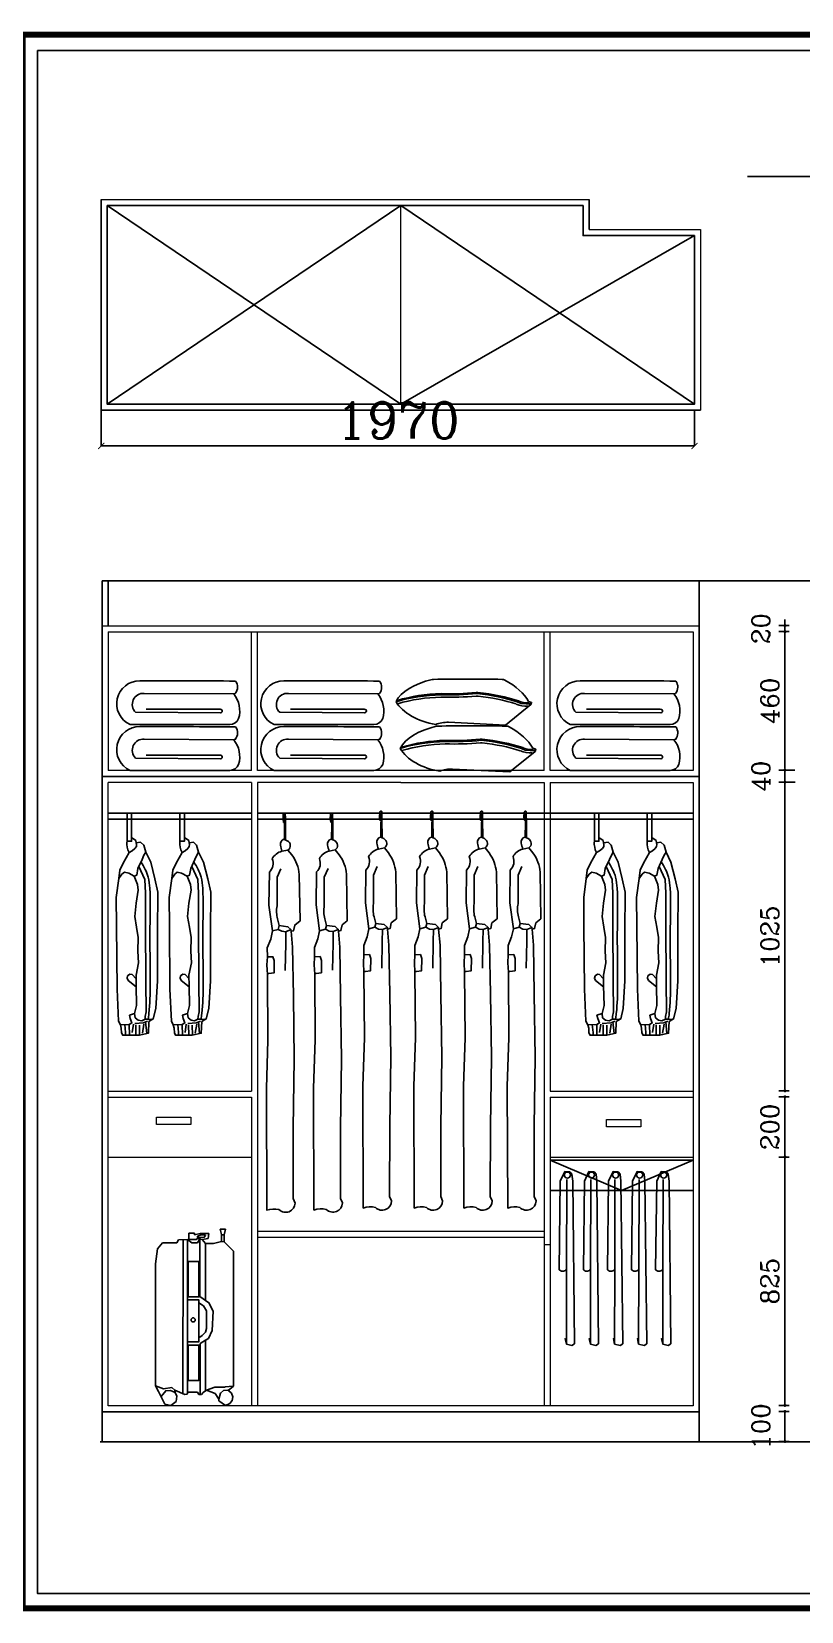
# Model space of a CAD drawing. Header units: millimetres. Extents: x 450898 to 533685, y -921830 to -458543.
# Drawn here: x 496713 to 499270, y -912629 to -907382 of the extents above; entities that cross this region are included whole.
import ezdxf

# ---------------------------------------------------------------- set-up
doc = ezdxf.new("R2010")
doc.units = ezdxf.units.MM
doc.header["$MEASUREMENT"] = 0
doc.header["$PDMODE"] = 3
doc.layers.get('0').update_dxf_attribs({"linetype": 'CONTINUOUS'})
doc.layers.get('DEFPOINTS').update_dxf_attribs({"linetype": 'CONTINUOUS'})
for name, color, linetype in [('2', 4, 'CONTINUOUS'), ('LAYER2', 4, 'CONTINUOUS'), ('LAYER3', 4, 'CONTINUOUS'), ('墙线', 5, 'CONTINUOUS'), ('家具', 7, 'CONTINUOUS'), ('家具内线', 8, 'CONTINUOUS'), ('家具外线', 4, 'CONTINUOUS'), ('衣服', 7, 'CONTINUOUS')]:
    doc.layers.add(name, color=color, linetype=linetype)
doc.layers.add('门窗', color=4, linetype='CONTINUOUS', lineweight=13)
doc.styles.add('HZXY', font='complex.shx', dxfattribs={"bigfont": 'HZXY.shx'})
doc.styles.get("Standard").update_dxf_attribs({"font": 'complex.shx', "bigfont": 'hzxy.shx'})
doc.dimstyles.new('DIM30', dxfattribs={"dimtxt": 60, "dimasz": 10, "dimexe": 20, "dimexo": 20, "dimgap": 20, "dimtad": 1, "dimdec": 0, "dimzin": 0, "dimdsep": 46, "dimtxsty": 'HZXY', "dimblk": 'DOT', "dimcen": 0, "dimclrd": 2, "dimclre": 2, "dimclrt": 2, "dimadec": 0, "dimazin": 0, "dimtfac": 1, "dimtdec": 0, "dimtmove": 2, "dimatfit": 3, "dimfxl": 0, "dimtolj": 1, "dimtzin": 0, "dimarcsym": 0})
doc.dimstyles.new('LMDIM40', dxfattribs={"dimtxt": 80, "dimasz": 20, "dimexe": 0, "dimexo": 0, "dimgap": 25, "dimtad": 1, "dimdec": 0, "dimzin": 0, "dimdsep": 46, "dimtxsty": 'Standard', "dimblk1": 'DOT', "dimblk2": 'DOT', "dimsah": 1, "dimcen": 0, "dimclrd": 2, "dimclre": 2, "dimclrt": 2, "dimadec": 0, "dimazin": 0, "dimtfac": 1, "dimtdec": 0, "dimtmove": 2, "dimatfit": 3, "dimldrblk": 'DOT', "dimfxl": 0, "dimtolj": 1, "dimtzin": 0, "dimarcsym": 0})

# ---------------------------------------------------------------- blocks, each defined once
blk = doc.blocks.new('_ArchTick')
at = {"color": 0, "linetype": 'ByBlock', "const_width": 0.15}
blk.add_lwpolyline([(-0.5, -0.5), (0.5, 0.5)], dxfattribs=at)
blk = doc.blocks.new('*D760')
at = {"layer": 'DEFPOINTS', "color": 2, "lineweight": -2}
for p, q in [((496944.8, -908639.6), (496944.8, -908758)), ((498914.8, -908639.6), (498914.8, -908758)), ((496944.8, -908758), (498914.8, -908758))]:
    blk.add_line(p, q, dxfattribs=at)
at = {"layer": 'DEFPOINTS', "color": 0}
for p in [(496944.8, -908639.6), (498914.8, -908639.6), (498914.8, -908758)]:
    blk.add_point(p, dxfattribs=at)
at = {"layer": 'DEFPOINTS', "color": 2, "lineweight": -2, "xscale": 20, "yscale": 20, "zscale": 20, "rotation": 180}
blk.add_blockref('_ArchTick', (496944.8, -908758), dxfattribs=at)
at = {"layer": 'DEFPOINTS', "color": 2, "lineweight": -2, "xscale": 20, "yscale": 20, "zscale": 20}
blk.add_blockref('_ArchTick', (498914.8, -908758), dxfattribs=at)
at = {"layer": 'DEFPOINTS', "color": 2, "insert": (497929.8, -908673), "char_height": 120, "attachment_point": 5}
blk.add_mtext('\\A1;1970', dxfattribs=at)
blk = doc.blocks.new('_DOT')
at = {"color": 0, "linetype": 'ByBlock'}
blk.add_line((-0.5, 0), (-1, 0), dxfattribs=at)
at = {"color": 0, "linetype": 'ByBlock', "const_width": 0.5}
blk.add_lwpolyline([(-0.25, 0, 1), (0.25, 0, 1)], format="xyb", close=True, dxfattribs=at)
blk = doc.blocks.new('DOT')
at = {"color": 0, "linetype": 'ByBlock'}
blk.add_line((-0.35, 0), (-1, 0), dxfattribs=at)
at = {"color": 0, "linetype": 'ByBlock', "const_width": 0.35}
blk.add_lwpolyline([(-0.175, 0, 1), (0.175, 0, 1)], format="xyb", close=True, dxfattribs=at)
blk = doc.blocks.new('A$C79705AE7')
at = {"layer": '衣服', "color": 44}
for p, q in [((386.4, 254), (89.5, 255.9)), ((391.8, 255.4), (386.4, 254)), ((60.7, 193), (342.5, 190.8)), ((341.1, 202.9), (96.2, 202.9)), ((42.2, 152.2), (373.6, 152.2)), ((386.4, 101.8), (89.5, 103.7)), ((391.8, 103.2), (386.4, 101.8)), ((60.7, 40.8), (342.5, 38.6)), ((341.1, 50.7), (96.2, 50.7)), ((42.2, 0), (373.6, 0))]:
    blk.add_line(p, q, dxfattribs=at)
for centre, radius, start, end in [((74.2, 221.4), 76.3, 89.4543, 245.1656), ((144.2, -31006.1), 31303.8, 89.54575, 90.12668), ((365.2, 276.4), 34, 321.7528, 36.8191), ((86.5, 219.2), 36.8, 85.2319, 225.5868), ((317.3, 197.6), 89.2, 343.4184, 39.2187), ((342.6, 197), 6.12, 269.2533, 104.177), ((373.6, 183.4), 31.2, 270, 338.975), ((74.2, 69.2), 76.3, 89.4543, 245.1656), ((144.2, -31158.3), 31303.8, 89.54575, 90.12668), ((365.2, 124.2), 34, 321.7528, 36.8191), ((86.5, 67), 36.8, 85.2319, 225.5868), ((317.3, 45.5), 89.2, 343.4184, 39.2187), ((342.6, 44.8), 6.12, 269.2533, 104.177), ((373.6, 31.2), 31.2, 270, 338.975)]:
    blk.add_arc(centre, radius, start, end, dxfattribs=at)
blk = doc.blocks.new('UYY')
at = {"color": 44, "ltscale": 10}
for points in [[(2340.3, -1209), (2350.5, -1212.5), (2348.1, -1219.8), (2264.5, -1287.6), (2074.2, -1278.4)], [(2302.9, -1210.4), (2315.8, -1215.9), (2332.5, -1216.8), (2349.1, -1216.8)]]:
    blk.add_lwpolyline(points, dxfattribs=at)
at = {"layer": 'LAYER2', "color": 44}
for centre, start, end in [((2024.9, -1155.9), 91.0905, 103.1455), ((2252.4, -1155.8), 61.4149, 88.9614)]:
    blk.add_arc(centre, 20, start, end, dxfattribs=at)
for centre, major_axis, ratio, start_param, end_param in [((2239.4, -1296.4), (-345.9, 66.2), 0.458555, -0.800737, -0.132081), ((2083.3, -10191.1), (582.1, 9039.2), 0.948657, 0.048058, 0.074615), ((2047.2, -1239.2), (-304.5, 16.6), 0.506245, 3.444997, 3.957503), ((2041.8, -1193.3), (-150.1, 28.1), 0.606768, 0.474452, 1.620437), ((2116.9, -1574.3), (-70.7, 293.1), 0.572546, -0.162049, 0.085349)]:
    blk.add_ellipse(centre, major_axis=major_axis, ratio=ratio, start_param=start_param, end_param=end_param, dxfattribs=at)
at = {"layer": 'LAYER3', "color": 8}
for centre, start, end in [((2170.3, -1199.2), 83.6465, 100.9174), ((2170.6, -1211.1), 83.3261, 100.1926)]:
    blk.add_arc(centre, 20, start, end, dxfattribs=at)
at = {"layer": 'LAYER3', "color": 44}
for centre, major_axis, ratio, start_param, end_param in [((2090.2, -1473.6), (-426.3, 29.7), 0.668962, -1.429924, -1.063349), ((2071.2, -767.6), (-605.3, 11.5), 0.693539, 1.549018, 1.747343), ((2075.1, -1360), (396.3, 1.4), 0.459577, 0.956812, 1.328203)]:
    blk.add_ellipse(centre, major_axis=major_axis, ratio=ratio, start_param=start_param, end_param=end_param, dxfattribs=at)
at = {"layer": 'LAYER3', "color": 8}
for centre, major_axis, ratio, start_param, end_param in [((2090.3, -1473.4), (-420.2, 32.7), 0.686262, -1.420971, -1.061849), ((2090.4, -1477.8), (-416.7, 30.8), 0.675554, -1.424932, -1.063413), ((2068.2, -772), (-631.2, 15.2), 0.670248, 1.557485, 1.74413), ((2069.4, -767.5), (-607.3, 14.1), 0.685161, 1.555545, 1.747239), ((2075.1, -1359.8), (404.2, 1.4), 0.459281, 0.956977, 1.325968), ((2075.1, -1364.3), (388.3, 1.4), 0.459885, 0.956641, 1.314401), ((2344.4, -1129.4), (61.4, 78.4), 0.895546, 3.362679, 3.79723), ((2345.3, -1124.8), (42.3, 80.7), 0.876637, 3.182145, 3.642131)]:
    blk.add_ellipse(centre, major_axis=major_axis, ratio=ratio, start_param=start_param, end_param=end_param, dxfattribs=at)
blk = doc.blocks.new('16y')
at = {"color": 44}
for points in [[(10706.9, 5570.1, 0.366669), (10695.2, 5550.2, 0.035353), (10700.2, 5530.3, 0.19275), (10667.7, 5505, -0.311404), (10658.7, 5460.6), (10657, 5351.4), (10668.7, 5265.7), (10663.1, 5238.3), (10651.5, 5209.6), (10652, 5179.3), (10650.4, 5152.7), (10652.4, 5121.1), (10653.8, 4903.1), (10648.7, 4742.5), (10649.9, 4338, -0.132042), (10690.5, 4340, 0.663423), (10744.1, 4361.5), (10737.7, 4376.2), (10738.2, 4609.9), (10741.5, 4839.2), (10738.3, 5049.7), (10735.5, 5211.3), (10730.9, 5264.5)], [(10706.9, 5570.1), (10718, 5564.8, -0.581727), (10720.4, 5534), (10700.2, 5530.3), (10720.4, 5534), (10733.5, 5517.6, -0.139646), (10758, 5453.1), (10760.5, 5298.6), (10743.1, 5284.6), (10739.2, 5265.8), (10730.9, 5264.5), (10730.4, 5270), (10720, 5279.3), (10691.5, 5283.1), (10685.7, 5305.3, -0.110439), (10684.2, 5348.7), (10684.2, 5443.5), (10696.7, 5471.9)]]:
    blk.add_lwpolyline(points, format="xyb", dxfattribs=at)
for points in [[(10668.7, 5265.7), (10688.4, 5270.2), (10691.5, 5283.1), (10688.4, 5270.2), (10700.3, 5264.3), (10713.8, 5262.6), (10730.4, 5270), (10713.8, 5262.6), (10713.2, 5223.6), (10711.6, 5134.3)], [(10652, 5179.3), (10670.2, 5179.7), (10674.8, 5166.6), (10674.4, 5125.9), (10657.4, 5123.6), (10652.3, 5123.3)]]:
    blk.add_lwpolyline(points, dxfattribs=at)
at = {"layer": '衣服', "color": 44}
blk.add_lwpolyline([(10705.5, 5625.7), (10704, 5636.3), (10704.9, 5652.3), (10706.6, 5655.2, -0.689315), (10711.3, 5654.4), (10711.8, 5639.4), (10712.1, 5628.8), (10712.4, 5567.5)], format="xyb", dxfattribs=at)
for points in [[(10708.4, 5569.4), (10708.9, 5617.5), (10709.3, 5624.2), (10707.9, 5625.2), (10705.5, 5625.7)], [(10707.9, 5625.2), (10708.2, 5634.4), (10708.4, 5642.9), (10708.4, 5651.3)]]:
    blk.add_lwpolyline(points, dxfattribs=at)
blk = doc.blocks.new('vbmn')
at = {"layer": '2', "color": 44}
blk.add_lwpolyline([(253817.2, 19996.5), (253832.2, 19996.5), (253832.2, 19903.1), (253817.2, 19903.1)], close=True, dxfattribs=at)
blk.add_lwpolyline([(253817.2, 19996.5), (253832.2, 19996.5), (253832.2, 19903.1), (253817.2, 19903.1)], close=True, dxfattribs=at)
for points in [[(253847.7, 19898.1), (253862.5, 19899.6), (253872.7, 19889.8), (253879.3, 19867.1), (253895.8, 19833.8), (253909.6, 19777.8), (253919.8, 19733.9), (253918.6, 19601.1), (253918.6, 19439), (253912.7, 19347.3), (253904.5, 19313.2), (253889.7, 19304.1), (253888.1, 19265.3), (253858.3, 19259.5), (253802.9, 19258.7), (253799.2, 19267.1), (253798.3, 19282.6), (253795.2, 19293.6)], [(253847.7, 19898.1), (253862.5, 19899.6), (253872.7, 19889.8), (253879.3, 19867.1), (253895.8, 19833.8), (253909.6, 19777.8), (253919.8, 19733.9), (253918.6, 19601.1), (253918.6, 19439), (253912.7, 19347.3), (253904.5, 19313.2), (253889.7, 19304.1), (253888.1, 19265.3), (253858.3, 19259.5), (253802.9, 19258.7), (253799.2, 19267.1), (253798.3, 19282.6), (253795.2, 19293.6)], [(253817.2, 19903.1), (253816.8, 19899.1), (253816.6, 19892), (253818.1, 19883.2), (253820.2, 19874.1), (253824.3, 19865.9), (253834.2, 19871.6), (253843.6, 19879.4), (253848.2, 19886.1), (253848.5, 19892.6), (253847.7, 19898.1), (253846.3, 19905.3), (253832.2, 19915.9)], [(253817.2, 19903.1), (253816.8, 19899.1), (253816.6, 19892), (253818.1, 19883.2), (253820.2, 19874.1), (253824.3, 19865.9), (253834.2, 19871.6), (253843.6, 19879.4), (253848.2, 19886.1), (253848.5, 19892.6), (253847.7, 19898.1), (253846.3, 19905.3), (253832.2, 19915.9)], [(253824.3, 19865.9), (253804.3, 19830.6), (253793.5, 19807.1), (253789.9, 19779), (253781.7, 19715.8), (253782.5, 19621.7), (253784.2, 19411.6), (253788.7, 19305.4), (253795.2, 19293.6), (253824.8, 19294.9), (253833.7, 19300), (253828.2, 19314.1), (253825.6, 19325.3), (253842.6, 19331.2), (253849.2, 19357.4), (253847.9, 19422.8), (253847.2, 19458.1), (253855.1, 19498.8), (253853.1, 19537.8), (253854.4, 19582.9), (253848.5, 19617.6), (253842.7, 19653), (253847.2, 19697.5), (253854.4, 19740.7), (253851.8, 19759.3), (253840.7, 19786.8)], [(253824.3, 19865.9), (253804.3, 19830.6), (253793.5, 19807.1), (253789.9, 19779), (253781.7, 19715.8), (253782.5, 19621.7), (253784.2, 19411.6), (253788.7, 19305.4), (253795.2, 19293.6), (253824.8, 19294.9), (253833.7, 19300), (253828.2, 19314.1), (253825.6, 19325.3), (253842.6, 19331.2), (253849.2, 19357.4), (253847.9, 19422.8), (253847.2, 19458.1), (253855.1, 19498.8), (253853.1, 19537.8), (253854.4, 19582.9), (253848.5, 19617.6), (253842.7, 19653), (253847.2, 19697.5), (253854.4, 19740.7), (253851.8, 19759.3), (253840.7, 19786.8)], [(253789.9, 19779), (253799.8, 19793.5), (253808.3, 19800), (253822.9, 19797.1), (253840.7, 19786.8), (253849.3, 19790.6), (253853.4, 19812.5), (253867, 19842.7), (253873.6, 19856.7), (253879.3, 19867.1)], [(253789.9, 19779), (253799.8, 19793.5), (253808.3, 19800), (253822.9, 19797.1), (253840.7, 19786.8), (253849.3, 19790.6), (253853.4, 19812.5), (253867, 19842.7), (253873.6, 19856.7), (253879.3, 19867.1)], [(253856.2, 19818.8), (253876.4, 19775.8), (253878.9, 19730.5), (253878.7, 19626.6), (253880, 19437), (253881, 19336.1), (253877.8, 19321.1), (253877.2, 19312)], [(253856.2, 19818.8), (253876.4, 19775.8), (253878.9, 19730.5), (253878.7, 19626.6), (253880, 19437), (253881, 19336.1), (253877.8, 19321.1), (253877.2, 19312)], [(253847.4, 19446), (253834.2, 19460.1), (253827.1, 19461.2), (253819.3, 19455.8), (253817.5, 19448.4), (253821.1, 19440.8), (253847.9, 19419.5)], [(253847.4, 19446), (253834.2, 19460.1), (253827.1, 19461.2), (253819.3, 19455.8), (253817.5, 19448.4), (253821.1, 19440.8), (253847.9, 19419.5)], [(253842.6, 19331.2), (253844.6, 19316.7), (253854, 19308.8), (253865.9, 19307), (253877.2, 19312), (253884.9, 19312), (253894.1, 19310.8), (253904.5, 19313.2)], [(253842.6, 19331.2), (253844.6, 19316.7), (253854, 19308.8), (253865.9, 19307), (253877.2, 19312), (253884.9, 19312), (253894.1, 19310.8), (253904.5, 19313.2)], [(253810, 19294.3), (253812.6, 19268.2), (253812.7, 19258.9)], [(253810, 19294.3), (253812.6, 19268.2), (253812.7, 19258.9)], [(253824.8, 19294.9), (253825.3, 19259.1)], [(253824.8, 19294.9), (253825.3, 19259.1)], [(253838.4, 19296), (253834.2, 19267.9)], [(253838.4, 19296), (253834.2, 19267.9)], [(253843.2, 19297.7), (253872.4, 19300), (253885.2, 19305.6)], [(253843.2, 19297.7), (253872.4, 19300), (253885.2, 19305.6)], [(253846.1, 19292.9), (253846.6, 19259.4)], [(253846.1, 19292.9), (253846.6, 19259.4)], [(253858.3, 19292.3), (253858.8, 19259.6)], [(253858.3, 19292.3), (253858.8, 19259.6)], [(253872.8, 19295.4), (253868.2, 19265.6)], [(253872.8, 19295.4), (253868.2, 19265.6)], [(253878.8, 19302.8), (253882.5, 19264.2)], [(253878.8, 19302.8), (253882.5, 19264.2)]]:
    blk.add_lwpolyline(points, dxfattribs=at)
blk.add_spline([(253863.5, 19834.9), (253887.7, 19783.3), (253892.8, 19747.3), (253893.5, 19617.1), (253894.3, 19429.6), (253889.9, 19330.5), (253887.5, 19311.7)], degree=3, dxfattribs=at)
blk.add_spline([(253863.5, 19834.9), (253887.7, 19783.3), (253892.8, 19747.3), (253893.5, 19617.1), (253894.3, 19429.6), (253889.9, 19330.5), (253887.5, 19311.7)], degree=3, dxfattribs=at)
blk = doc.blocks.new('ji')
at = {"color": 44, "ltscale": 10}
for p, q in [((30509.8, 7873.6), (30491.2, 7873.6)), ((30491.2, 7873.6), (30495.9, 7855.2)), ((30505, 7854.4), (30509.8, 7873.6)), ((30300.3, 7827.3), (30283.1, 7808.3)), ((30347.3, 7827.3), (30300.3, 7827.3)), ((30353.8, 7837.5), (30347.3, 7827.3)), ((30387.3, 7838.7), (30353.8, 7837.5)), ((30406.1, 7859.7), (30387.3, 7859.7)), ((30387.3, 7859.7), (30387.3, 7838.7)), ((30387.3, 7838.7), (30387.3, 7838.7)), ((30387.3, 7838.7), (30412.4, 7838.7)), ((30406.1, 7854.3), (30406.1, 7859.7)), ((30425.1, 7858.9), (30406.1, 7854.3)), ((30454.4, 7858.9), (30425.1, 7858.9)), ((30432, 7838.7), (30452.3, 7841.7)), ((30442.8, 7825.8), (30432, 7838.7)), ((30442.5, 7636.7), (30442.8, 7825.8)), ((30469.1, 7825.8), (30442.8, 7825.8)), ((30452.3, 7841.7), (30454.4, 7858.9)), ((30495.9, 7832.3), (30469.1, 7825.8)), ((30495.9, 7855.2), (30495.9, 7832.3)), ((30505, 7854.4), (30495.9, 7854.4)), ((30495.9, 7832.3), (30505, 7830.6)), ((30505, 7830.6), (30505, 7854.4)), ((30536.5, 7800), (30505, 7830.6)), ((30283.1, 7808.3), (30276.7, 7757.9)), ((30536.5, 7351.3), (30536.5, 7800)), ((30276.7, 7757.9), (30276.7, 7353)), ((30443.3, 7504.2), (30443.3, 7336.4)), ((30276.7, 7353), (30287.2, 7333.8)), ((30446.6, 7338.4), (30474.5, 7348.5)), ((30474.5, 7348.5), (30508.4, 7348.1)), ((30493.4, 7348.1), (30536.5, 7351.3)), ((30518.4, 7337.8), (30536.5, 7351.3)), ((30287.2, 7333.8), (30308.4, 7292)), ((30342.4, 7331), (30327.2, 7336.8)), ((30327.9, 7288), (30346.1, 7300.4)), ((30342.4, 7331), (30340.8, 7338.3)), ((30340.8, 7338.3), (30374, 7324)), ((30347.9, 7318.3), (30342.4, 7331)), ((30346.1, 7300.4), (30347.9, 7318.3)), ((30374, 7324), (30381.8, 7325.1)), ((30381.8, 7325.1), (30384.3, 7331.5)), ((30384.3, 7331.5), (30416.2, 7331.5)), ((30416.2, 7331.5), (30421.4, 7323.9)), ((30421.4, 7323.9), (30429.2, 7324.5)), ((30429.2, 7324.5), (30434.8, 7331.2)), ((30434.8, 7331.2), (30446.6, 7338.4)), ((30446.6, 7338.4), (30475.2, 7327.4)), ((30475.2, 7327.4), (30487.1, 7308.5)), ((30487.1, 7308.5), (30487.8, 7302.8)), ((30487.8, 7302.8), (30509.2, 7288)), ((30509.2, 7288), (30523.6, 7294.1)), ((30520.7, 7336.5), (30517.1, 7338.6)), ((30529.5, 7328.9), (30520.7, 7336.5)), ((30523.6, 7294.1), (30531.9, 7303.7)), ((30533.6, 7316.7), (30529.5, 7328.9)), ((30531.9, 7303.7), (30533.6, 7316.7)), ((30308.4, 7292), (30327.9, 7288))]:
    blk.add_line(p, q, dxfattribs=at)
for points in [[(30368.5, 7838.1), (30367.4, 7326.9)], [(30382.8, 7838.5), (30397.8, 7827.8), (30416, 7827.8), (30424.1, 7840.5)], [(30382.8, 7838.5), (30383.1, 7328.3)], [(30412.4, 7838.7), (30416.1, 7842.3), (30432, 7838.7)], [(30416.6, 7849.4), (30429.1, 7854.6), (30439.5, 7854.8), (30443.5, 7851.6), (30438.9, 7846.5), (30427.7, 7845), (30416.8, 7845.9), (30416.6, 7849.4)], [(30424.1, 7840.5), (30424.1, 7649.6), (30454.4, 7628.5), (30468.7, 7600.8), (30465.5, 7536.6), (30453.1, 7510.2), (30443.3, 7504.2), (30424.9, 7493.1), (30425.3, 7324.2)], [(30420.9, 7628.2), (30436.6, 7618.3), (30446.6, 7601.6), (30446.6, 7543.2), (30442.5, 7531.5), (30432.2, 7520.3), (30420.9, 7512.2)], [(30276.7, 7353), (30303.4, 7343), (30331.2, 7347.6), (30340.8, 7338.3)], [(30327.2, 7336.8), (30311.1, 7336.5), (30295.5, 7317.5)], [(30517.1, 7338.6), (30502.4, 7337.1), (30493.3, 7329), (30487.1, 7308.5)]]:
    blk.add_lwpolyline(points, dxfattribs=at)
for points in [[(30385.7, 7765.3), (30421.1, 7765.3), (30421.1, 7648.2), (30385.7, 7648.2)], [(30382.9, 7637.9), (30420.9, 7637.9), (30420.9, 7499.5), (30382.9, 7499.5)], [(30385.7, 7488), (30421.1, 7488), (30421.1, 7370.8), (30385.7, 7370.8)]]:
    blk.add_lwpolyline(points, close=True, dxfattribs=at)
blk.add_circle((30402.1, 7571.8), 6.91, dxfattribs=at)
blk = doc.blocks.new('ATRWET')
at = {"layer": '衣服', "color": 44, "ltscale": 10}
blk.add_line((18540.3, 5156.5), (18541, 5454.3), dxfattribs=at)
blk.add_lwpolyline([(18551.6, 5479.9), (18534.6, 5481), (18519.5, 5448.5), (18516, 5154.5), (18523.2, 5150), (18530.1, 5149.9), (18536.7, 5152.3), (18540.3, 5156.5), (18539.7, 4908.1), (18535.6, 4926.3), (18539.7, 4908.1), (18558, 4903.6), (18566.6, 4908.9), (18560.6, 5448.7), (18558.1, 5472.3), (18551.6, 5479.9), (18551.6, 5479.9)], dxfattribs=at)
blk.add_circle((18543, 5469.3), 10, dxfattribs=at)
blk = doc.blocks.new('*D779')
at = {"layer": 'DEFPOINTS', "color": 2, "lineweight": -2}
for p, q in [((499228.9, -911964.6), (499195.3, -911964.6)), ((499215.3, -912054.6), (499215.3, -911974.6)), ((499228.9, -912064.6), (499195.3, -912064.6))]:
    blk.add_line(p, q, dxfattribs=at)
at = {"layer": 'DEFPOINTS', "color": 0}
for p in [(499215.3, -911964.6), (499248.9, -911964.6), (499248.9, -912064.6)]:
    blk.add_point(p, dxfattribs=at)
at = {"layer": 'DEFPOINTS', "color": 2, "lineweight": -2, "xscale": 10, "yscale": 10, "zscale": 10}
for p, rotation in [((499215.3, -911964.6), 90), ((499215.3, -912064.6), 270)]:
    blk.add_blockref('_DOT', p, dxfattribs=dict(at, rotation=rotation))
at = {"layer": 'DEFPOINTS', "color": 2, "insert": (499135.3, -912014.6), "char_height": 60, "attachment_point": 5, "rotation": 90, "style": 'HZXY'}
blk.add_mtext('\\A1;100', dxfattribs=at)
blk = doc.blocks.new('*D780')
at = {"layer": 'DEFPOINTS', "color": 2, "lineweight": -2}
for p, q in [((499228.9, -911119.6), (499195.3, -911119.6)), ((499215.3, -911934.6), (499215.3, -911129.6)), ((499228.9, -911944.6), (499195.3, -911944.6))]:
    blk.add_line(p, q, dxfattribs=at)
at = {"layer": 'DEFPOINTS', "color": 0}
for p in [(499215.3, -911119.6), (499248.9, -911119.6), (499248.9, -911944.6)]:
    blk.add_point(p, dxfattribs=at)
at = {"layer": 'DEFPOINTS', "color": 2, "lineweight": -2, "xscale": 10, "yscale": 10, "zscale": 10}
for p, rotation in [((499215.3, -911119.6), 90), ((499215.3, -911944.6), 270)]:
    blk.add_blockref('_DOT', p, dxfattribs=dict(at, rotation=rotation))
at = {"layer": 'DEFPOINTS', "color": 2, "insert": (499165.3, -911532.1), "char_height": 60, "attachment_point": 5, "rotation": 90, "style": 'HZXY'}
blk.add_mtext('\\A1;825', dxfattribs=at)
blk = doc.blocks.new('*D781')
at = {"layer": 'DEFPOINTS', "color": 2, "lineweight": -2}
for p, q in [((499228.9, -910919.6), (499195.3, -910919.6)), ((499215.3, -911109.6), (499215.3, -910929.6)), ((499228.9, -911119.6), (499195.3, -911119.6))]:
    blk.add_line(p, q, dxfattribs=at)
at = {"layer": 'DEFPOINTS', "color": 0}
for p in [(499215.3, -910919.6), (499248.9, -910919.6), (499248.9, -911119.6)]:
    blk.add_point(p, dxfattribs=at)
at = {"layer": 'DEFPOINTS', "color": 2, "lineweight": -2, "xscale": 10, "yscale": 10, "zscale": 10}
for p, rotation in [((499215.3, -910919.6), 90), ((499215.3, -911119.6), 270)]:
    blk.add_blockref('_DOT', p, dxfattribs=dict(at, rotation=rotation))
at = {"layer": 'DEFPOINTS', "color": 2, "insert": (499165.3, -911019.6), "char_height": 60, "attachment_point": 5, "rotation": 90, "style": 'HZXY'}
blk.add_mtext('\\A1;200', dxfattribs=at)
blk = doc.blocks.new('*D782')
at = {"layer": 'DEFPOINTS', "color": 2, "lineweight": -2}
for p, q in [((499228.9, -909874.6), (499195.3, -909874.6)), ((499215.3, -910889.6), (499215.3, -909884.6)), ((499228.9, -910899.6), (499195.3, -910899.6))]:
    blk.add_line(p, q, dxfattribs=at)
at = {"layer": 'DEFPOINTS', "color": 0}
for p in [(499215.3, -909874.6), (499248.9, -909874.6), (499248.9, -910899.6)]:
    blk.add_point(p, dxfattribs=at)
at = {"layer": 'DEFPOINTS', "color": 2, "lineweight": -2, "xscale": 10, "yscale": 10, "zscale": 10}
for p, rotation in [((499215.3, -909874.6), 90), ((499215.3, -910899.6), 270)]:
    blk.add_blockref('_DOT', p, dxfattribs=dict(at, rotation=rotation))
at = {"layer": 'DEFPOINTS', "color": 2, "insert": (499165.3, -910387.1), "char_height": 60, "attachment_point": 5, "rotation": 90, "style": 'HZXY'}
blk.add_mtext('\\A1;1025', dxfattribs=at)
blk = doc.blocks.new('*D783')
at = {"layer": 'DEFPOINTS', "color": 2, "lineweight": -2}
for p, q in [((499248.2, -909834.6), (499195.3, -909834.6)), ((499215.3, -909824.6), (499215.3, -909814.6)), ((499215.3, -909874.6), (499215.3, -909834.6)), ((499249, -909874.6), (499195.3, -909874.6)), ((499215.3, -909884.6), (499215.3, -909894.6))]:
    blk.add_line(p, q, dxfattribs=at)
at = {"layer": 'DEFPOINTS', "color": 0}
for p in [(499215.3, -909834.6), (499268.2, -909834.6), (499269, -909874.6)]:
    blk.add_point(p, dxfattribs=at)
at = {"layer": 'DEFPOINTS', "color": 2, "lineweight": -2, "xscale": 10, "yscale": 10, "zscale": 10}
for p, rotation in [((499215.3, -909834.6), 270), ((499215.3, -909874.6), 90)]:
    blk.add_blockref('_DOT', p, dxfattribs=dict(at, rotation=rotation))
at = {"layer": 'DEFPOINTS', "color": 2, "insert": (499135.3, -909854.6), "char_height": 60, "attachment_point": 5, "rotation": 90, "style": 'HZXY'}
blk.add_mtext('\\A1;40', dxfattribs=at)
blk = doc.blocks.new('*D784')
at = {"layer": 'DEFPOINTS', "color": 2, "lineweight": -2}
for p, q in [((499228.9, -909374.6), (499195.3, -909374.6)), ((499215.3, -909824.6), (499215.3, -909384.6)), ((499248.2, -909834.6), (499195.3, -909834.6))]:
    blk.add_line(p, q, dxfattribs=at)
at = {"layer": 'DEFPOINTS', "color": 0}
for p in [(499215.3, -909374.6), (499248.9, -909374.6), (499268.2, -909834.6)]:
    blk.add_point(p, dxfattribs=at)
at = {"layer": 'DEFPOINTS', "color": 2, "lineweight": -2, "xscale": 10, "yscale": 10, "zscale": 10}
for p, rotation in [((499215.3, -909374.6), 90), ((499215.3, -909834.6), 270)]:
    blk.add_blockref('_DOT', p, dxfattribs=dict(at, rotation=rotation))
at = {"layer": 'DEFPOINTS', "color": 2, "insert": (499165.3, -909604.6), "char_height": 60, "attachment_point": 5, "rotation": 90, "style": 'HZXY'}
blk.add_mtext('\\A1;460', dxfattribs=at)
blk = doc.blocks.new('*D785')
at = {"layer": 'DEFPOINTS', "color": 2, "lineweight": -2}
for p, q in [((499228.9, -909354.6), (499195.3, -909354.6)), ((499228.9, -909374.6), (499195.3, -909374.6)), ((499215.3, -909344.6), (499215.3, -909334.6)), ((499215.3, -909374.6), (499215.3, -909354.6)), ((499215.3, -909384.6), (499215.3, -909394.6))]:
    blk.add_line(p, q, dxfattribs=at)
at = {"layer": 'DEFPOINTS', "color": 0}
for p in [(499215.3, -909354.6), (499248.9, -909354.6), (499248.9, -909374.6)]:
    blk.add_point(p, dxfattribs=at)
at = {"layer": 'DEFPOINTS', "color": 2, "lineweight": -2, "xscale": 10, "yscale": 10, "zscale": 10}
for p, rotation in [((499215.3, -909354.6), 270), ((499215.3, -909374.6), 90)]:
    blk.add_blockref('_DOT', p, dxfattribs=dict(at, rotation=rotation))
at = {"layer": 'DEFPOINTS', "color": 2, "insert": (499135.3, -909364.6), "char_height": 60, "attachment_point": 5, "rotation": 90, "style": 'HZXY'}
blk.add_mtext('\\A1;20', dxfattribs=at)

msp = doc.modelspace()

# ---------------------------------------------------------------- linework, layer by layer
at = {"color": 8, "ltscale": 3}
msp.add_line((498435.1, -911130.6), (498910.7, -911130.6), dxfattribs=at)
at = {"const_width": 19.9}
msp.add_lwpolyline([(496683.4, -912618.8), (503885.4, -912618.8), (503885.4, -907391.9), (496683.4, -907391.9)], close=True, dxfattribs=at)
at = {"color": 4}
msp.add_lwpolyline([(496733.5, -907445.2), (496733.5, -912569.8), (502773.7, -912569.8), (502773.7, -907445.2)], close=True, dxfattribs=at)
at = {"layer": 'DEFPOINTS'}
for p, q in [((499330.4, -907862.6), (499190.4, -907862.6)), ((496948.2, -911965.6), (498930.7, -911965.6))]:
    msp.add_line(p, q, dxfattribs=at)
at = {"layer": 'DEFPOINTS', "color": 44}
msp.add_line((496948.2, -909205.6), (499330.4, -909205.6), dxfattribs=at)
at = {"layer": 'DEFPOINTS', "color": 2}
for p, q in [((499330.4, -909205.6), (499172.4, -909205.6)), ((500527.9, -912065.6), (499261.5, -912065.6))]:
    msp.add_line(p, q, dxfattribs=at)
at = {"layer": 'DEFPOINTS'}
for p in [(497116.5, -909375.6), (497389.3, -909375.6), (497565, -909375.6), (497837.9, -909375.6), (497974.3, -909375.6), (498013.6, -909375.6), (498286.5, -909375.6), (498422.9, -909375.6), (498462.2, -909375.6), (498871.5, -909375.6), (498885.7, -909855.6)]:
    msp.add_point(p, dxfattribs=at)
at = {"layer": '墙线'}
for p, q in [((499090.4, -907862.6), (499190.4, -907862.6)), ((496944.8, -907939.6), (496944.8, -908639.6)), ((498564.8, -907939.6), (498564.8, -908039.6)), ((496944.8, -908639.6), (498934.8, -908639.6)), ((496948.2, -909205.6), (498930.7, -909205.6)), ((496948.2, -909855.6), (496948.2, -909205.6)), ((496968.2, -909355.6), (496968.2, -909205.6)), ((498930.7, -909205.6), (498930.7, -912065.6)), ((496948.2, -909855.6), (496948.2, -912065.6)), ((496940.7, -912065.6), (498930.7, -912065.6)), ((497341, -912065.6), (500520.4, -912065.6))]:
    msp.add_line(p, q, dxfattribs=at)
at = {"layer": '家具', "color": 250}
for p, q in [((497939.8, -907959.6), (496964.8, -908619.6)), ((496964.8, -907959.6), (497939.8, -908619.6)), ((497939.8, -907959.6), (498914.8, -908619.6)), ((497939.8, -908619.6), (498914.8, -908059.6))]:
    msp.add_line(p, q, dxfattribs=at)
at = {"layer": '家具', "color": 8}
for p, q in [((498435.1, -911130.6), (498672.9, -911230.6)), ((498672.9, -911230.6), (498910.7, -911130.6))]:
    msp.add_line(p, q, dxfattribs=at)
at = {"layer": '家具', "color": 250}
msp.add_lwpolyline([(498914.8, -908059.6), (498914.8, -908619.6), (496964.8, -908619.6), (496964.8, -907959.6), (498544.8, -907959.6), (498544.8, -908059.6)], close=True, dxfattribs=at)
at = {"layer": '家具内线', "ltscale": 500}
for p, q in [((497443.9, -909977.6), (496968.2, -909977.6)), ((497443.9, -909997.6), (496968.2, -909997.6)), ((497463.9, -909977.6), (498910.7, -909977.6)), ((497463.9, -909997.6), (498910.7, -909997.6))]:
    msp.add_line(p, q, dxfattribs=at)
at = {"layer": '家具外线', "lineweight": -3, "ltscale": 3}
msp.add_line((498910.7, -911230.6), (498435.1, -911230.6), dxfattribs=at)
at = {"layer": '门窗'}
for p, q in [((497939.8, -908619.6), (497939.8, -907959.6)), ((496948.2, -909355.6), (498930.7, -909355.6)), ((496948.2, -909355.6), (496948.2, -909855.6)), ((496968.2, -909375.6), (498110.7, -909375.6)), ((496968.2, -909375.6), (498910.7, -909375.6)), ((496968.2, -909375.6), (496968.2, -909835.6)), ((497443.9, -909835.6), (497443.9, -909375.6)), ((497463.9, -909835.6), (497463.9, -909375.6)), ((497525.7, -909375.6), (498695.7, -909375.6)), ((498415.1, -909835.6), (498415.1, -909375.6)), ((498435.1, -909835.6), (498435.1, -909375.6)), ((498910.7, -909375.6), (498910.7, -909835.6)), ((496948.2, -909855.6), (498930.7, -909855.6)), ((497443.9, -909835.6), (496968.2, -909835.6)), ((498415.1, -909835.6), (497463.9, -909835.6)), ((498910.7, -909835.6), (498435.1, -909835.6)), ((497443.9, -909875.6), (496968.2, -909875.6)), ((497443.9, -909875.6), (497443.9, -910900.6)), ((497463.9, -909875.6), (497463.9, -910900.6)), ((497463.9, -909875.6), (497463.9, -911945.6)), ((497939.5, -909875.6), (497463.9, -909875.6)), ((498415.1, -909875.6), (498415.1, -910900.6)), ((498415.1, -909875.6), (498415.1, -911945.6)), ((498435.1, -909875.6), (498435.1, -910900.6)), ((497939.5, -909977.6), (497463.9, -909977.6)), ((496968.2, -910900.6), (497443.9, -910900.6)), ((498435.1, -910900.6), (498910.7, -910900.6)), ((496968.2, -910920.6), (497443.9, -910920.6)), ((497443.9, -910920.6), (497443.9, -911945.6)), ((498435.1, -910920.6), (498435.1, -911945.6)), ((498435.1, -910920.6), (498910.7, -910920.6)), ((496968.2, -911120.6), (497443.9, -911120.6)), ((498435.1, -911120.6), (498910.7, -911120.6)), ((498435.1, -911411.6), (498415.1, -911411.6))]:
    msp.add_line(p, q, dxfattribs=at)
for points in [[(498934.8, -908039.6), (498934.8, -908639.6), (496944.8, -908639.6), (496944.8, -907939.6), (498564.8, -907939.6), (498564.8, -908039.6), (498934.8, -908039.6)], [(498930.7, -909355.6), (498930.7, -909855.6), (496948.2, -909855.6)], [(498930.7, -909855.6), (498930.7, -909855.6), (498930.7, -911965.6), (496948.2, -911965.6), (496948.2, -909855.6)], [(498435.1, -909875.6), (498910.7, -909875.6), (498910.7, -911945.6), (496968.2, -911945.6), (496968.2, -909875.6)], [(497939.5, -909875.6), (498415.1, -909875.6)], [(497463.9, -911365.6), (498415.1, -911365.6)], [(497463.9, -911385.6), (498415.1, -911385.6)]]:
    msp.add_lwpolyline(points, dxfattribs=at)
for points in [[(497128.3, -910987.6), (497242.7, -910987.6), (497242.7, -911011.1), (497128.3, -911011.1)], [(498622.7, -910995.5), (498737.1, -910995.5), (498737.1, -911019), (498622.7, -911019)]]:
    msp.add_lwpolyline(points, close=True, dxfattribs=at)

# ---------------------------------------------------------------- block references
at = {"color": 1}
for p in [(496023.2, -908397.4), (496037.1, -908552.6)]:
    msp.add_blockref('UYY', p, dxfattribs=at)
at = {"layer": 'DEFPOINTS', "color": 44}
for p in [(496998.1, -909835.6), (497476.6, -909835.6), (498460.2, -909835.6)]:
    msp.add_blockref('A$C79705AE7', p, dxfattribs=at)
at = {"layer": '家具内线'}
msp.add_blockref('ji', (466847.9, -919232.4), dxfattribs=at)
at = {"layer": '衣服', "color": 44}
for name, p in [('vbmn', (243213.1, -929974)), ('vbmn', (243388.8, -929974)), ('16y', (486844.4, -915634.1)), ('16y', (487001.3, -915633.6)), ('16y', (487164.8, -915627)), ('16y', (487334.2, -915627)), ('16y', (487499.1, -915627)), ('16y', (487644.5, -915627)), ('vbmn', (244765.2, -929974)), ('vbmn', (244940.9, -929974)), ('ATRWET', (479949.7, -916648.8)), ('ATRWET', (480029.7, -916648.8)), ('ATRWET', (480109.7, -916648.8)), ('ATRWET', (480189.7, -916648.8)), ('ATRWET', (480269.7, -916648.8))]:
    msp.add_blockref(name, p, dxfattribs=at)

# ---------------------------------------------------------------- dimensions: what is measured, and where the dimension line sits
at = {"layer": 'DEFPOINTS'}
dim = msp.add_linear_dim(base=(498914.8, -908758), p1=(496944.8, -908639.6), p2=(498914.8, -908639.6), dimstyle='LMDIM40', override={"dimtxt": 120, "dimblk": 'ArchTick', "dimsah": 0, "dimldrblk": 'DOT'}, dxfattribs=at)
dim.commit()
dim.dimension.update_dxf_attribs({"geometry": '*D760', "text_midpoint": (497929.8, -908673)})
at = {"layer": 'DEFPOINTS', "color": 2}
for base, p1, p2, picture, middle in [((499215.3, -909354.6), (499248.9, -909374.6), (499248.9, -909354.6), '*D785', (499135.3, -909364.6)), ((499215.3, -909374.6), (499268.2, -909834.6), (499248.9, -909374.6), '*D784', (499165.3, -909604.6)), ((499215.3, -909874.6), (499248.9, -910899.6), (499248.9, -909874.6), '*D782', (499165.3, -910387.1)), ((499215.3, -911119.6), (499248.9, -911944.6), (499248.9, -911119.6), '*D780', (499165.3, -911532.1))]:
    dim = msp.add_linear_dim(base=base, p1=p1, p2=p2, angle=270, dimstyle='DIM30', dxfattribs=at)
    dim.commit()
    dim.dimension.update_dxf_attribs({"geometry": picture, "text_midpoint": middle})
at = {"layer": 'DEFPOINTS', "color": 44}
for base, p1, p2, picture, middle in [((499215.3, -909834.6), (499269, -909874.6), (499268.2, -909834.6), '*D783', (499135.3, -909854.6)), ((499215.3, -910919.6), (499248.9, -911119.6), (499248.9, -910919.6), '*D781', (499165.3, -911019.6)), ((499215.3, -911964.6), (499248.9, -912064.6), (499248.9, -911964.6), '*D779', (499135.3, -912014.6))]:
    dim = msp.add_linear_dim(base=base, p1=p1, p2=p2, angle=270, dimstyle='DIM30', dxfattribs=at)
    dim.commit()
    dim.dimension.update_dxf_attribs({"geometry": picture, "text_midpoint": middle})

doc.saveas('drawing.dxf')
